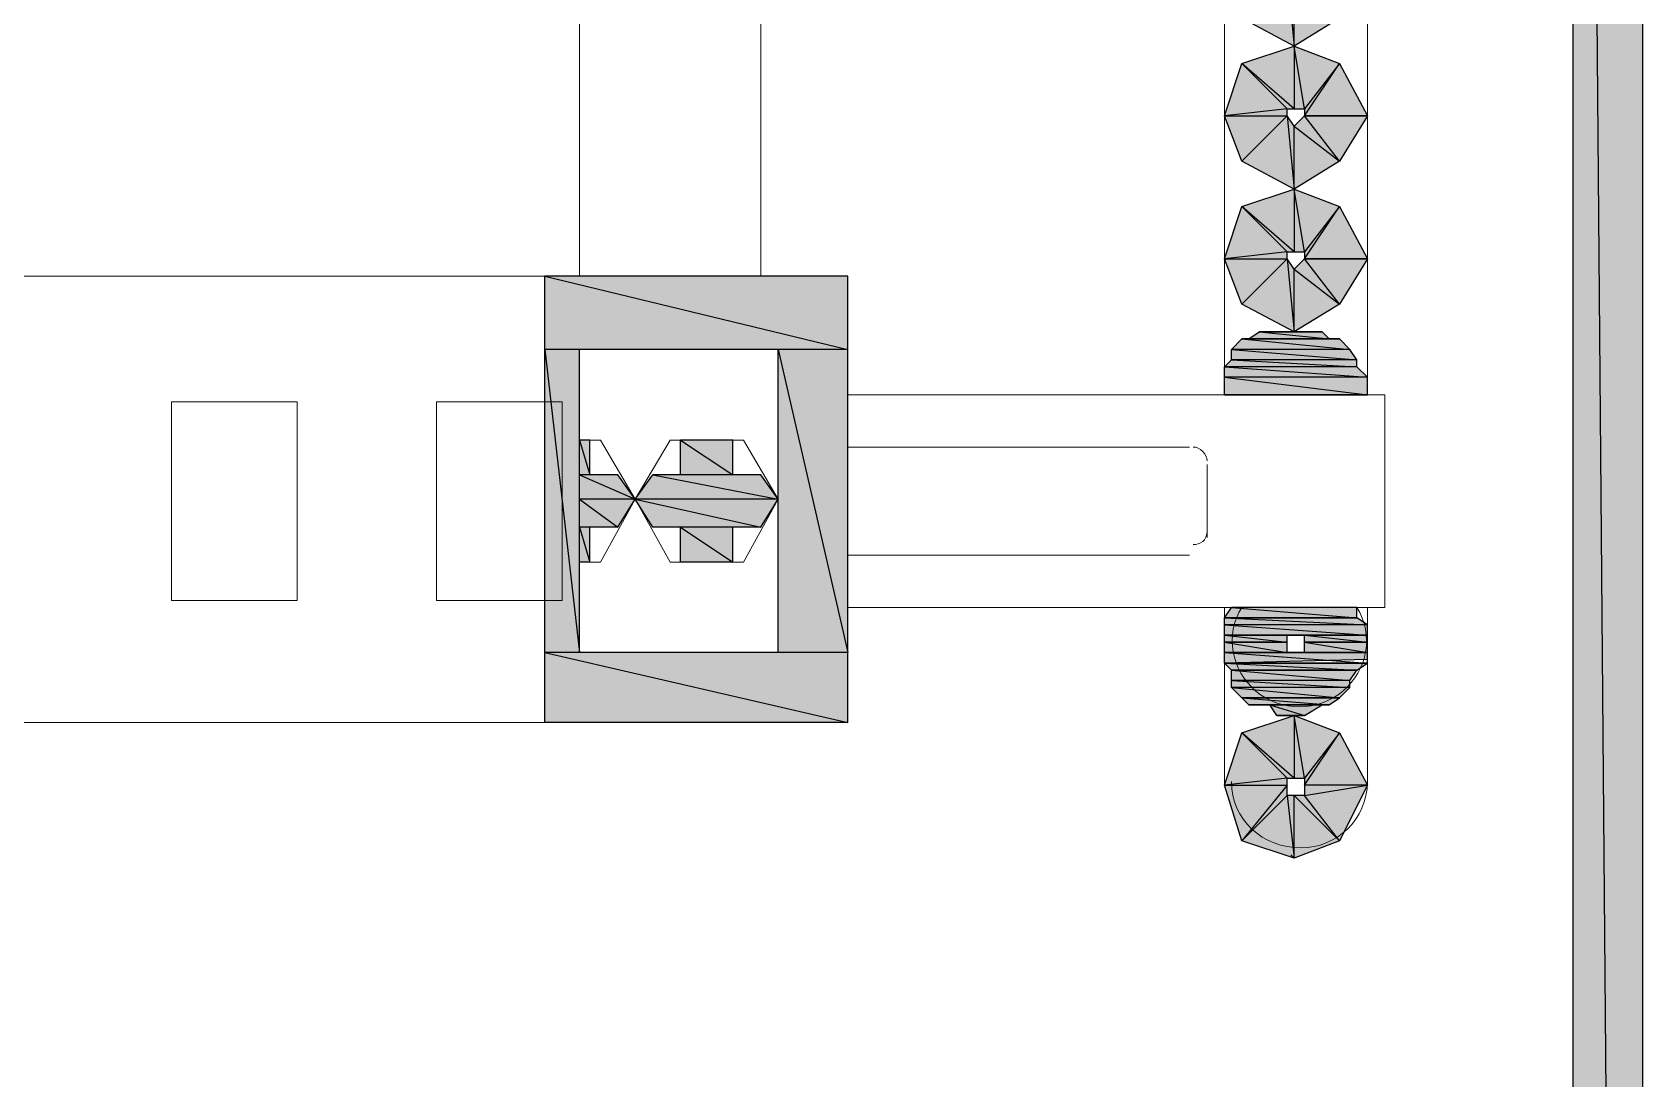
# Model space of a CAD drawing. Header units: millimetres. Extents: x 50 to 186, y -32 to 33.
# Drawn here: x 113.566 to 114.212, y -11.25 to -10.831 of the extents above; entities that cross this region are included whole.
import ezdxf

# ---------------------------------------------------------------- set-up
doc = ezdxf.new("R2010")
doc.units = ezdxf.units.MM
doc.layers.add('Prumada Eletrica', color=40, linetype='Continuous', lineweight=30)

msp = doc.modelspace()

# ---------------------------------------------------------------- hatches: boundary and pattern name
at = {"layer": 'Prumada Eletrica', "true_color": 0x000007}
h = msp.add_hatch(color=7, dxfattribs=at)
h.paths.add_polyline_path([(114.21171, -9.68853), (114.18378, -9.68853), (114.21171, -13.03237)])
h.paths.add_polyline_path([(114.18378, -9.68853), (114.21171, -13.03237), (114.18378, -13.03237)])
h = msp.add_hatch(color=7, dxfattribs=at)
h.paths.add_polyline_path([(114.05109, -10.82549), (114.06925, -10.80734), (114.07204, -10.83667)])
h.paths.add_polyline_path([(114.06925, -10.80734), (114.07204, -10.83667), (114.07204, -10.81153)])
h.paths.add_polyline_path([(114.07204, -10.83667), (114.07204, -10.81153), (114.0902, -10.82549)])
h.paths.add_polyline_path([(114.07204, -10.81153), (114.0902, -10.82549), (114.07623, -10.80734)])
h.paths.add_polyline_path([(114.0902, -10.82549), (114.07623, -10.80734), (114.10137, -10.80734)])
h = msp.add_hatch(color=7, dxfattribs=at)
h.paths.add_polyline_path([(114.10137, -10.8646), (114.07623, -10.8646), (114.0902, -10.84365)])
h.paths.add_polyline_path([(114.07623, -10.8646), (114.0902, -10.84365), (114.07623, -10.86181)])
h.paths.add_polyline_path([(114.0902, -10.84365), (114.07623, -10.86181), (114.07204, -10.83667)])
h.paths.add_polyline_path([(114.07623, -10.86181), (114.07204, -10.83667), (114.07204, -10.86181)])
h.paths.add_polyline_path([(114.07204, -10.83667), (114.07204, -10.86181), (114.05109, -10.84365)])
h.paths.add_polyline_path([(114.07204, -10.86181), (114.05109, -10.84365), (114.06925, -10.86181)])
h.paths.add_polyline_path([(114.05109, -10.84365), (114.06925, -10.86181), (114.0441, -10.8646)])
h.paths.add_polyline_path([(114.06925, -10.86181), (114.0441, -10.8646), (114.06925, -10.8646)])
h.paths.add_polyline_path([(114.0441, -10.8646), (114.06925, -10.8646), (114.05109, -10.88276)])
h = msp.add_hatch(color=7, dxfattribs=at)
h.paths.add_polyline_path([(114.05109, -10.88276), (114.06925, -10.8646), (114.07204, -10.89394)])
h.paths.add_polyline_path([(114.06925, -10.8646), (114.07204, -10.89394), (114.07204, -10.86879)])
h.paths.add_polyline_path([(114.07204, -10.89394), (114.07204, -10.86879), (114.0902, -10.88276)])
h.paths.add_polyline_path([(114.07204, -10.86879), (114.0902, -10.88276), (114.07623, -10.8646)])
h.paths.add_polyline_path([(114.0902, -10.88276), (114.07623, -10.8646), (114.10137, -10.8646)])
h = msp.add_hatch(color=7, dxfattribs=at)
h.paths.add_polyline_path([(114.10137, -10.92187), (114.07623, -10.92187), (114.0902, -10.90092)])
h.paths.add_polyline_path([(114.07623, -10.92187), (114.0902, -10.90092), (114.07623, -10.91908)])
h.paths.add_polyline_path([(114.0902, -10.90092), (114.07623, -10.91908), (114.07204, -10.89394)])
h.paths.add_polyline_path([(114.07623, -10.91908), (114.07204, -10.89394), (114.07204, -10.91908)])
h.paths.add_polyline_path([(114.07204, -10.89394), (114.07204, -10.91908), (114.05109, -10.90092)])
h.paths.add_polyline_path([(114.07204, -10.91908), (114.05109, -10.90092), (114.06925, -10.91908)])
h.paths.add_polyline_path([(114.05109, -10.90092), (114.06925, -10.91908), (114.0441, -10.92187)])
h.paths.add_polyline_path([(114.06925, -10.91908), (114.0441, -10.92187), (114.06925, -10.92187)])
h.paths.add_polyline_path([(114.0441, -10.92187), (114.06925, -10.92187), (114.05109, -10.94003)])
h = msp.add_hatch(color=7, dxfattribs=at)
h.paths.add_polyline_path([(114.05109, -10.94003), (114.06925, -10.92187), (114.07204, -10.9512)])
h.paths.add_polyline_path([(114.06925, -10.92187), (114.07204, -10.9512), (114.07204, -10.92606)])
h.paths.add_polyline_path([(114.07204, -10.9512), (114.07204, -10.92606), (114.0902, -10.94003)])
h.paths.add_polyline_path([(114.07204, -10.92606), (114.0902, -10.94003), (114.07623, -10.92187)])
h.paths.add_polyline_path([(114.0902, -10.94003), (114.07623, -10.92187), (114.10137, -10.92187)])
h = msp.add_hatch(color=7, dxfattribs=at)
h.paths.add_polyline_path([(113.89325, -10.92885), (113.77174, -10.92885), (113.89325, -10.95819)])
h.paths.add_polyline_path([(113.77174, -10.92885), (113.89325, -10.95819), (113.77174, -10.95819)])
h = msp.add_hatch(color=7, dxfattribs=at)
h.paths.add_polyline_path([(114.0902, -10.954), (114.05109, -10.954), (114.09439, -10.95819)])
h.paths.add_polyline_path([(114.05109, -10.954), (114.09439, -10.95819), (114.0469, -10.95819)])
h = msp.add_hatch(color=7, dxfattribs=at)
h.paths.add_polyline_path([(114.08321, -10.9512), (114.05807, -10.9512), (114.08601, -10.954)])
h.paths.add_polyline_path([(114.05807, -10.9512), (114.08601, -10.954), (114.05388, -10.954)])
h = msp.add_hatch(color=7, dxfattribs=at)
h.paths.add_polyline_path([(113.7857, -10.95819), (113.77174, -10.95819), (113.7857, -11.0797)])
h.paths.add_polyline_path([(113.77174, -10.95819), (113.7857, -11.0797), (113.77174, -11.0797)])
h = msp.add_hatch(color=7, dxfattribs=at)
h.paths.add_polyline_path([(113.89325, -10.95819), (113.86532, -10.95819), (113.89325, -11.0797)])
h.paths.add_polyline_path([(113.86532, -10.95819), (113.89325, -11.0797), (113.86532, -11.0797)])
h = msp.add_hatch(color=7, dxfattribs=at)
h.paths.add_polyline_path([(114.09718, -10.96238), (114.0469, -10.96238), (114.09718, -10.96517)])
h.paths.add_polyline_path([(114.0469, -10.96238), (114.09718, -10.96517), (114.0441, -10.96517)])
h = msp.add_hatch(color=7, dxfattribs=at)
h.paths.add_polyline_path([(114.09439, -10.95819), (114.0469, -10.95819), (114.09718, -10.96238)])
h.paths.add_polyline_path([(114.0469, -10.95819), (114.09718, -10.96238), (114.0469, -10.96238)])
h = msp.add_hatch(color=7, dxfattribs=at)
h.paths.add_polyline_path([(114.09718, -10.96517), (114.0441, -10.96517), (114.10137, -10.96936)])
h.paths.add_polyline_path([(114.0441, -10.96517), (114.10137, -10.96936), (114.0441, -10.96936)])
h = msp.add_hatch(color=7, dxfattribs=at)
h.paths.add_polyline_path([(114.10137, -10.96936), (114.0441, -10.96936), (114.10137, -10.97634)])
h.paths.add_polyline_path([(114.0441, -10.96936), (114.10137, -10.97634), (114.0441, -10.97634)])
h.paths.add_polyline_path([(114.10137, -10.97634), (114.0441, -10.97634)])
h.paths.add_polyline_path([(114.0441, -10.97634), (114.10137, -10.97634)])
h = msp.add_hatch(color=7, dxfattribs=at)
h.paths.add_polyline_path([(113.78989, -10.9945), (113.7857, -10.9945), (113.78989, -11.00847)])
h.paths.add_polyline_path([(113.7857, -10.9945), (113.78989, -11.00847), (113.7857, -11.00847)])
h = msp.add_hatch(color=7, dxfattribs=at)
h.paths.add_polyline_path([(113.84716, -10.9945), (113.82621, -10.9945), (113.84716, -11.00847)])
h.paths.add_polyline_path([(113.82621, -10.9945), (113.84716, -11.00847), (113.82621, -11.00847)])
h = msp.add_hatch(color=7, dxfattribs=at)
h.paths.add_polyline_path([(113.80107, -11.00847), (113.7857, -11.00847), (113.80805, -11.01825)])
h.paths.add_polyline_path([(113.7857, -11.00847), (113.80805, -11.01825), (113.7857, -11.01825)])
h = msp.add_hatch(color=7, dxfattribs=at)
h.paths.add_polyline_path([(113.85833, -11.00847), (113.81504, -11.00847), (113.86532, -11.01825)])
h.paths.add_polyline_path([(113.81504, -11.00847), (113.86532, -11.01825), (113.80805, -11.01825)])
h = msp.add_hatch(color=7, dxfattribs=at)
h.paths.add_polyline_path([(113.80805, -11.01825), (113.7857, -11.01825), (113.80107, -11.02942)])
h.paths.add_polyline_path([(113.7857, -11.01825), (113.80107, -11.02942), (113.7857, -11.02942)])
h = msp.add_hatch(color=7, dxfattribs=at)
h.paths.add_polyline_path([(113.86532, -11.01825), (113.80805, -11.01825), (113.85833, -11.02942)])
h.paths.add_polyline_path([(113.80805, -11.01825), (113.85833, -11.02942), (113.81504, -11.02942)])
h = msp.add_hatch(color=7, dxfattribs=at)
h.paths.add_polyline_path([(113.78989, -11.02942), (113.7857, -11.02942), (113.78989, -11.04339)])
h.paths.add_polyline_path([(113.7857, -11.02942), (113.78989, -11.04339), (113.7857, -11.04339)])
h = msp.add_hatch(color=7, dxfattribs=at)
h.paths.add_polyline_path([(113.84716, -11.02942), (113.82621, -11.02942), (113.84716, -11.04339)])
h.paths.add_polyline_path([(113.82621, -11.02942), (113.84716, -11.04339), (113.82621, -11.04339)])
h = msp.add_hatch(color=7, dxfattribs=at)
h.paths.add_polyline_path([(114.09718, -11.06155), (114.0469, -11.06155), (114.09718, -11.06574)])
h.paths.add_polyline_path([(114.0469, -11.06155), (114.09718, -11.06574), (114.0441, -11.06574)])
h.paths.add_polyline_path([(114.09718, -11.06574), (114.0441, -11.06574)])
h.paths.add_polyline_path([(114.0441, -11.06574), (114.09718, -11.06574)])
h = msp.add_hatch(color=7, dxfattribs=at)
h.paths.add_polyline_path([(114.09718, -11.06574), (114.0441, -11.06574), (114.10137, -11.06853)])
h.paths.add_polyline_path([(114.0441, -11.06574), (114.10137, -11.06853), (114.0441, -11.06853)])
h = msp.add_hatch(color=7, dxfattribs=at)
h.paths.add_polyline_path([(114.10137, -11.06853), (114.0441, -11.06853), (114.10137, -11.07272)])
h.paths.add_polyline_path([(114.0441, -11.06853), (114.10137, -11.07272), (114.0441, -11.07272)])
h.paths.add_polyline_path([(114.10137, -11.07272), (114.0441, -11.07272)])
h.paths.add_polyline_path([(114.0441, -11.07272), (114.10137, -11.07272)])
h.paths.add_polyline_path([(114.10137, -11.07272), (114.07204, -11.07272)])
h.paths.add_polyline_path([(114.10137, -11.07272), (114.07204, -11.07272)])
h = msp.add_hatch(color=7, dxfattribs=at)
h.paths.add_polyline_path([(114.06925, -11.07272), (114.0441, -11.07272)])
h.paths.add_polyline_path([(114.06925, -11.07272), (114.0441, -11.07272), (114.07204, -11.07272)])
h = msp.add_hatch(color=7, dxfattribs=at)
h.paths.add_polyline_path([(114.06925, -11.07272), (114.0441, -11.07272), (114.06925, -11.07551)])
h.paths.add_polyline_path([(114.0441, -11.07272), (114.06925, -11.07551), (114.0441, -11.07551)])
h = msp.add_hatch(color=7, dxfattribs=at)
h.paths.add_polyline_path([(114.10137, -11.07272), (114.07623, -11.07272), (114.10137, -11.07551)])
h.paths.add_polyline_path([(114.07623, -11.07272), (114.10137, -11.07551), (114.07623, -11.07551)])
h = msp.add_hatch(color=7, dxfattribs=at)
h.paths.add_polyline_path([(113.89325, -11.0797), (113.77174, -11.0797), (113.89325, -11.10764)])
h.paths.add_polyline_path([(113.77174, -11.0797), (113.89325, -11.10764), (113.77174, -11.10764)])
h = msp.add_hatch(color=7, dxfattribs=at)
h.paths.add_polyline_path([(114.06925, -11.07551), (114.0441, -11.07551), (114.06925, -11.0797)])
h.paths.add_polyline_path([(114.0441, -11.07551), (114.06925, -11.0797), (114.0441, -11.0797)])
h = msp.add_hatch(color=7, dxfattribs=at)
h.paths.add_polyline_path([(114.07204, -11.0797), (114.0441, -11.0797)])
h.paths.add_polyline_path([(114.07204, -11.0797), (114.0441, -11.0797), (114.06925, -11.0797)])
h = msp.add_hatch(color=7, dxfattribs=at)
h.paths.add_polyline_path([(114.10137, -11.0797), (114.0441, -11.0797), (114.10137, -11.08389)])
h.paths.add_polyline_path([(114.0441, -11.0797), (114.10137, -11.08389), (114.0441, -11.08389)])
h.paths.add_polyline_path([(114.10137, -11.08389), (114.0441, -11.08389)])
h.paths.add_polyline_path([(114.0441, -11.08389), (114.10137, -11.08389), (114.10137, -11.0825)])
h = msp.add_hatch(color=7, dxfattribs=at)
h.paths.add_polyline_path([(114.10137, -11.07551), (114.07623, -11.07551), (114.10137, -11.0797)])
h.paths.add_polyline_path([(114.07623, -11.07551), (114.10137, -11.0797), (114.07623, -11.0797)])
h = msp.add_hatch(color=7, dxfattribs=at)
h.paths.add_polyline_path([(114.10137, -11.08389), (114.0441, -11.08389), (114.09718, -11.08669)])
h.paths.add_polyline_path([(114.0441, -11.08389), (114.09718, -11.08669), (114.0469, -11.08669)])
h.paths.add_polyline_path([(114.09718, -11.08669), (114.0469, -11.08669)])
h.paths.add_polyline_path([(114.0469, -11.08669), (114.09718, -11.08669)])
h = msp.add_hatch(color=7, dxfattribs=at)
h.paths.add_polyline_path([(114.09718, -11.08669), (114.0469, -11.08669), (114.09439, -11.09088)])
h.paths.add_polyline_path([(114.0469, -11.08669), (114.09439, -11.09088), (114.0469, -11.09088)])
h = msp.add_hatch(color=7, dxfattribs=at)
h.paths.add_polyline_path([(114.09439, -11.09088), (114.0469, -11.09088), (114.09439, -11.09367)])
h.paths.add_polyline_path([(114.0469, -11.09088), (114.09439, -11.09367), (114.0469, -11.09367)])
h = msp.add_hatch(color=7, dxfattribs=at)
h.paths.add_polyline_path([(114.09439, -11.09367), (114.0469, -11.09367), (114.0902, -11.09786)])
h.paths.add_polyline_path([(114.0469, -11.09367), (114.0902, -11.09786), (114.05109, -11.09786)])
h.paths.add_polyline_path([(114.0902, -11.09786), (114.05109, -11.09786)])
h.paths.add_polyline_path([(114.05109, -11.09786), (114.0902, -11.09786)])
h = msp.add_hatch(color=7, dxfattribs=at)
h.paths.add_polyline_path([(114.0902, -11.09786), (114.05109, -11.09786), (114.08601, -11.10066)])
h.paths.add_polyline_path([(114.05109, -11.09786), (114.08601, -11.10066), (114.05388, -11.10066)])
h.paths.add_polyline_path([(114.08601, -11.10066), (114.05388, -11.10066), (114.05807, -11.10066)])
h = msp.add_hatch(color=7, dxfattribs=at)
h.paths.add_polyline_path([(114.0902, -11.15513), (114.07623, -11.13697), (114.10137, -11.13278)])
h.paths.add_polyline_path([(114.07623, -11.13697), (114.10137, -11.13278), (114.07623, -11.13278)])
h.paths.add_polyline_path([(114.10137, -11.13278), (114.07623, -11.13278), (114.0902, -11.11183)])
h.paths.add_polyline_path([(114.07623, -11.13278), (114.0902, -11.11183), (114.07623, -11.12999)])
h.paths.add_polyline_path([(114.0902, -11.11183), (114.07623, -11.12999), (114.07204, -11.10485)])
h.paths.add_polyline_path([(114.07623, -11.12999), (114.07204, -11.10485), (114.07204, -11.12999)])
h.paths.add_polyline_path([(114.07204, -11.10485), (114.07204, -11.12999), (114.05109, -11.11183)])
h.paths.add_polyline_path([(114.07204, -11.12999), (114.05109, -11.11183), (114.06925, -11.12999)])
h.paths.add_polyline_path([(114.05109, -11.11183), (114.06925, -11.12999), (114.0441, -11.13278)])
h.paths.add_polyline_path([(114.06925, -11.12999), (114.0441, -11.13278), (114.06925, -11.13278)])
h.paths.add_polyline_path([(114.0441, -11.13278), (114.06925, -11.13278), (114.05109, -11.15513)])
h.paths.add_polyline_path([(114.06925, -11.13278), (114.05109, -11.15513), (114.06925, -11.13697)])
h.paths.add_polyline_path([(114.05109, -11.15513), (114.06925, -11.13697), (114.07204, -11.16211)])
h.paths.add_polyline_path([(114.06925, -11.13697), (114.07204, -11.16211), (114.07204, -11.13697)])
h.paths.add_polyline_path([(114.07204, -11.16211), (114.07204, -11.13697), (114.0902, -11.15513)])
h.paths.add_polyline_path([(114.07204, -11.13697), (114.0902, -11.15513), (114.07623, -11.13697)])
h = msp.add_hatch(color=7, dxfattribs=at)
h.paths.add_polyline_path([(114.08601, -11.10066), (114.05807, -11.10066), (114.08321, -11.10066)])
h.paths.add_polyline_path([(114.05807, -11.10066), (114.08321, -11.10066), (114.06226, -11.10066)])
h.paths.add_polyline_path([(114.08321, -11.10066), (114.06226, -11.10066)])
h.paths.add_polyline_path([(114.06226, -11.10066), (114.08321, -11.10066)])
h = msp.add_hatch(color=7, dxfattribs=at)
h.paths.add_polyline_path([(114.08321, -11.10066), (114.06226, -11.10066), (114.07623, -11.10485)])
h.paths.add_polyline_path([(114.06226, -11.10066), (114.07623, -11.10485), (114.06506, -11.10485)])
h.paths.add_polyline_path([(114.07623, -11.10485), (114.06506, -11.10485), (114.07204, -11.10485)])

# ---------------------------------------------------------------- linework, layer by layer
at = {"layer": 'Prumada Eletrica', "color": 7, "linetype": 'Continuous', "lineweight": 20, "true_color": 0x000007}
for points in [[(112.46297, -9.46645), (114.18378, -9.46645), (114.18378, -13.03237), (112.45599, -13.03237), (112.45459, -13.03098), (112.39174, -13.03237)], [(114.18378, -13.03237), (114.21171, -13.03237), (114.21171, -9.68853)], [(114.0441, -10.06845), (114.0441, -10.97634), (114.0441, -10.97634)], [(114.10137, -10.97634), (114.10137, -10.06845), (114.10137, -10.06845)], [(113.7857, -10.92885), (113.7857, -10.58665), (113.7857, -10.58665)], [(113.85833, -10.92885), (113.85833, -10.81572), (113.7857, -10.81572)], [(113.77174, -10.92885), (113.77174, -11.10764), (113.77174, -11.10764)], [(113.7857, -10.95819), (113.86532, -10.95819), (113.86532, -11.0797), (113.7857, -11.0797)], [(113.7857, -10.95819), (113.7857, -11.0797), (113.7857, -11.0797)], [(113.89325, -10.97634), (114.10835, -10.97634), (114.10835, -11.06155), (113.89325, -11.06155)], [(113.7857, -10.9945), (113.79408, -10.9945), (113.80805, -11.01825), (113.79408, -11.04339), (113.7857, -11.04339)], [(113.79408, -10.9945), (113.78989, -10.9945), (113.78989, -11.00847)], [(113.82621, -10.9945), (113.82621, -11.00847), (113.82621, -11.00847)], [(113.84716, -10.9945), (113.84716, -11.00847), (113.84716, -11.00847)], [(114.03014, -10.9973), (113.89325, -10.9973), (113.89325, -10.9973)], [(113.80107, -11.00847), (113.78989, -11.00847), (113.78989, -11.00847)], [(113.82621, -11.00847), (113.81504, -11.00847), (113.81504, -11.00847)], [(113.85833, -11.00847), (113.84716, -11.00847), (113.84716, -11.00847)], [(114.03712, -11.03361), (114.03712, -11.00428), (114.03712, -11.00428)], [(113.80107, -11.02942), (113.78989, -11.02942), (113.78989, -11.02942)], [(113.78989, -11.02942), (113.78989, -11.04339), (113.78989, -11.04339)], [(113.82621, -11.02942), (113.81504, -11.02942), (113.81504, -11.02942)], [(113.82621, -11.02942), (113.82621, -11.04339), (113.82621, -11.04339)], [(113.84716, -11.02942), (113.84716, -11.04339), (113.84716, -11.04339)], [(113.85833, -11.02942), (113.84716, -11.02942), (113.84716, -11.02942)], [(113.89325, -11.0406), (114.03014, -11.0406), (114.03014, -11.0406)], [(114.0441, -11.06155), (114.0441, -11.13278), (114.0441, -11.13278)], [(114.10137, -11.13278), (114.10137, -11.06155), (114.10137, -11.06155)], [(114.07204, -11.16211), (114.07064, -11.16072), (114.07064, -11.16072)]]:
    msp.add_lwpolyline(points, dxfattribs=at)
at = {"layer": 'Prumada Eletrica', "color": 7, "linetype": 'Continuous', "lineweight": -2, "true_color": 0x000007}
for points in [[(114.21171, -9.68853), (114.18378, -9.68853), (114.21171, -13.03237)], [(114.18378, -9.68853), (114.21171, -13.03237), (114.18378, -13.03237)], [(114.05109, -10.82549), (114.06925, -10.80734), (114.07204, -10.83667)], [(114.06925, -10.80734), (114.07204, -10.83667), (114.07204, -10.81153)], [(114.07204, -10.83667), (114.07204, -10.81153), (114.0902, -10.82549)], [(114.07204, -10.83667), (114.07204, -10.86181), (114.05109, -10.84365)], [(114.0902, -10.84365), (114.07623, -10.86181), (114.07204, -10.83667)], [(114.07623, -10.86181), (114.07204, -10.83667), (114.07204, -10.86181)], [(114.05109, -10.84365), (114.06925, -10.86181), (114.0441, -10.8646)], [(114.07204, -10.86181), (114.05109, -10.84365), (114.06925, -10.86181)], [(114.10137, -10.8646), (114.07623, -10.8646), (114.0902, -10.84365)], [(114.07623, -10.8646), (114.0902, -10.84365), (114.07623, -10.86181)], [(114.06925, -10.86181), (114.0441, -10.8646), (114.06925, -10.8646)], [(114.0441, -10.8646), (114.06925, -10.8646), (114.05109, -10.88276)], [(114.05109, -10.88276), (114.06925, -10.8646), (114.07204, -10.89394)], [(114.06925, -10.8646), (114.07204, -10.89394), (114.07204, -10.86879)], [(114.07204, -10.86879), (114.0902, -10.88276), (114.07623, -10.8646)], [(114.0902, -10.88276), (114.07623, -10.8646), (114.10137, -10.8646)], [(114.07204, -10.89394), (114.07204, -10.86879), (114.0902, -10.88276)], [(114.07204, -10.89394), (114.07204, -10.91908), (114.05109, -10.90092)], [(114.0902, -10.90092), (114.07623, -10.91908), (114.07204, -10.89394)], [(114.07623, -10.91908), (114.07204, -10.89394), (114.07204, -10.91908)], [(114.05109, -10.90092), (114.06925, -10.91908), (114.0441, -10.92187)], [(114.07204, -10.91908), (114.05109, -10.90092), (114.06925, -10.91908)], [(114.10137, -10.92187), (114.07623, -10.92187), (114.0902, -10.90092)], [(114.07623, -10.92187), (114.0902, -10.90092), (114.07623, -10.91908)], [(114.06925, -10.91908), (114.0441, -10.92187), (114.06925, -10.92187)], [(114.0441, -10.92187), (114.06925, -10.92187), (114.05109, -10.94003)], [(114.05109, -10.94003), (114.06925, -10.92187), (114.07204, -10.9512)], [(114.06925, -10.92187), (114.07204, -10.9512), (114.07204, -10.92606)], [(114.07204, -10.92606), (114.0902, -10.94003), (114.07623, -10.92187)], [(114.0902, -10.94003), (114.07623, -10.92187), (114.10137, -10.92187)], [(113.89325, -10.92885), (113.77174, -10.92885), (113.89325, -10.95819)], [(113.77174, -10.92885), (113.89325, -10.95819), (113.77174, -10.95819)], [(114.07204, -10.9512), (114.07204, -10.92606), (114.0902, -10.94003)], [(114.05109, -10.954), (114.09439, -10.95819), (114.0469, -10.95819)], [(114.05388, -10.954), (114.0902, -10.954), (114.05109, -10.954)], [(114.0902, -10.954), (114.05109, -10.954), (114.09439, -10.95819)], [(114.05807, -10.9512), (114.08601, -10.954), (114.05388, -10.954)], [(114.08601, -10.954), (114.05388, -10.954), (114.0902, -10.954)], [(114.06506, -10.9512), (114.08321, -10.9512), (114.05807, -10.9512)], [(114.08321, -10.9512), (114.05807, -10.9512), (114.08601, -10.954)], [(114.06925, -10.9512), (114.07902, -10.9512), (114.06506, -10.9512)], [(114.07902, -10.9512), (114.06506, -10.9512), (114.08321, -10.9512)], [(114.07623, -10.9512), (114.06925, -10.9512), (114.07902, -10.9512)], [(113.7857, -10.95819), (113.77174, -10.95819), (113.7857, -11.0797)], [(113.77174, -10.95819), (113.7857, -11.0797), (113.77174, -11.0797)], [(113.89325, -10.95819), (113.86532, -10.95819), (113.89325, -11.0797)], [(113.86532, -10.95819), (113.89325, -11.0797), (113.86532, -11.0797)], [(114.0469, -10.96238), (114.09718, -10.96517), (114.0441, -10.96517)], [(114.09439, -10.95819), (114.0469, -10.95819), (114.09718, -10.96238)], [(114.0469, -10.95819), (114.09718, -10.96238), (114.0469, -10.96238)], [(114.09718, -10.96238), (114.0469, -10.96238), (114.09718, -10.96517)], [(114.09718, -10.96517), (114.0441, -10.96517), (114.10137, -10.96936)], [(114.0441, -10.96517), (114.10137, -10.96936), (114.0441, -10.96936)], [(114.10137, -10.96936), (114.0441, -10.96936), (114.10137, -10.97634)], [(114.0441, -10.96936), (114.10137, -10.97634), (114.0441, -10.97634)], [(114.10137, -10.97634), (114.0441, -10.97634)], [(114.0441, -10.97634), (114.10137, -10.97634), (114.10137, -10.97634)], [(113.78989, -10.9945), (113.7857, -10.9945), (113.78989, -11.00847)], [(113.7857, -10.9945), (113.78989, -11.00847), (113.7857, -11.00847)], [(113.84716, -10.9945), (113.82621, -10.9945), (113.84716, -11.00847)], [(113.82621, -10.9945), (113.84716, -11.00847), (113.82621, -11.00847)], [(113.80107, -11.00847), (113.7857, -11.00847), (113.80805, -11.01825)], [(113.7857, -11.00847), (113.80805, -11.01825), (113.7857, -11.01825)], [(113.81504, -11.00847), (113.86532, -11.01825), (113.80805, -11.01825)], [(113.85833, -11.00847), (113.81504, -11.00847), (113.86532, -11.01825)], [(113.80805, -11.01825), (113.7857, -11.01825), (113.80107, -11.02942)], [(113.7857, -11.01825), (113.80107, -11.02942), (113.7857, -11.02942)], [(113.86532, -11.01825), (113.80805, -11.01825), (113.85833, -11.02942)], [(113.80805, -11.01825), (113.85833, -11.02942), (113.81504, -11.02942)], [(113.78989, -11.02942), (113.7857, -11.02942), (113.78989, -11.04339)], [(113.7857, -11.02942), (113.78989, -11.04339), (113.7857, -11.04339)], [(113.84716, -11.02942), (113.82621, -11.02942), (113.84716, -11.04339)], [(113.82621, -11.02942), (113.84716, -11.04339), (113.82621, -11.04339)], [(114.0469, -11.06155), (114.09718, -11.06574), (114.0441, -11.06574)], [(114.09718, -11.06574), (114.0441, -11.06574)], [(114.0441, -11.06574), (114.09718, -11.06574), (114.09718, -11.06574)], [(114.09718, -11.06574), (114.0441, -11.06574), (114.10137, -11.06853)], [(114.0441, -11.06574), (114.10137, -11.06853), (114.0441, -11.06853)], [(114.09718, -11.06155), (114.0469, -11.06155), (114.09718, -11.06574)], [(114.10137, -11.06853), (114.0441, -11.06853), (114.10137, -11.07272)], [(114.0441, -11.06853), (114.10137, -11.07272), (114.0441, -11.07272)], [(114.10137, -11.07272), (114.0441, -11.07272)], [(114.0441, -11.07272), (114.10137, -11.07272), (114.10137, -11.07272)], [(114.0441, -11.07272), (114.07204, -11.07272), (114.07204, -11.07272)], [(114.07204, -11.07272), (114.07204, -11.07272), (114.0441, -11.07272)], [(114.06925, -11.07272), (114.06925, -11.07272), (114.0441, -11.07272)], [(114.06925, -11.07272), (114.0441, -11.07272), (114.07204, -11.07272)], [(114.0441, -11.07272), (114.06925, -11.07272), (114.06925, -11.07272)], [(114.06925, -11.07272), (114.06925, -11.07272), (114.0441, -11.07272)], [(114.0441, -11.07272), (114.06925, -11.07272), (114.06925, -11.07272)], [(114.06925, -11.07272), (114.06925, -11.07272), (114.0441, -11.07272)], [(114.0441, -11.07272), (114.06925, -11.07272), (114.06925, -11.07272)], [(114.06925, -11.07272), (114.06925, -11.07272), (114.0441, -11.07272)], [(114.06925, -11.07272), (114.0441, -11.07272), (114.06925, -11.07551)], [(114.0441, -11.07272), (114.06925, -11.07551), (114.0441, -11.07551)], [(114.10137, -11.07272), (114.10137, -11.07272), (114.07204, -11.07272)], [(114.10137, -11.07272), (114.07204, -11.07272)], [(114.07204, -11.07272), (114.10137, -11.07272), (114.10137, -11.07272)], [(114.10137, -11.07272), (114.10137, -11.07272), (114.07204, -11.07272)], [(114.07204, -11.07272), (114.10137, -11.07272), (114.10137, -11.07272)], [(114.10137, -11.07272), (114.10137, -11.07272), (114.07204, -11.07272)], [(114.10137, -11.07272), (114.07204, -11.07272)], [(114.07204, -11.07272), (114.10137, -11.07272), (114.07623, -11.07272)], [(114.07623, -11.07272), (114.10137, -11.07272), (114.10137, -11.07272)], [(114.10137, -11.07272), (114.10137, -11.07272), (114.07623, -11.07272)], [(114.10137, -11.07272), (114.07623, -11.07272), (114.10137, -11.07551)], [(114.07623, -11.07272), (114.10137, -11.07551), (114.07623, -11.07551)], [(113.89325, -11.0797), (113.77174, -11.0797), (113.89325, -11.10764)], [(113.77174, -11.0797), (113.89325, -11.10764), (113.77174, -11.10764)], [(114.0441, -11.07551), (114.06925, -11.07551), (114.06925, -11.07551)], [(114.06925, -11.07551), (114.06925, -11.07551), (114.0441, -11.07551)], [(114.0441, -11.07551), (114.06925, -11.07551), (114.06925, -11.07551)], [(114.06925, -11.07551), (114.06925, -11.07551), (114.0441, -11.07551)], [(114.0441, -11.07551), (114.06925, -11.07551), (114.06925, -11.07551)], [(114.06925, -11.07551), (114.06925, -11.07551), (114.0441, -11.07551)], [(114.0441, -11.07551), (114.06925, -11.07551), (114.06925, -11.07551)], [(114.06925, -11.07551), (114.06925, -11.07551), (114.0441, -11.07551)], [(114.06925, -11.07551), (114.0441, -11.07551)], [(114.0441, -11.07551), (114.06925, -11.07551), (114.06925, -11.07551)], [(114.0441, -11.07551), (114.06925, -11.07551), (114.06925, -11.07551)], [(114.06925, -11.07551), (114.06925, -11.07551), (114.0441, -11.07551)], [(114.06925, -11.07551), (114.0441, -11.07551), (114.06925, -11.0797)], [(114.0441, -11.07551), (114.06925, -11.0797), (114.0441, -11.0797)], [(114.0441, -11.0797), (114.06925, -11.0797), (114.06925, -11.0797)], [(114.06925, -11.0797), (114.06925, -11.0797), (114.0441, -11.0797)], [(114.0441, -11.0797), (114.06925, -11.0797), (114.06925, -11.0797)], [(114.06925, -11.0797), (114.06925, -11.0797), (114.0441, -11.0797)], [(114.07204, -11.0797), (114.07204, -11.0797), (114.0441, -11.0797)], [(114.07204, -11.0797), (114.0441, -11.0797), (114.06925, -11.0797)], [(114.0441, -11.0797), (114.07204, -11.0797), (114.07204, -11.0797)], [(114.07204, -11.0797), (114.07204, -11.0797), (114.0441, -11.0797)], [(114.10137, -11.0797), (114.0441, -11.0797), (114.10137, -11.08389)], [(114.0441, -11.0797), (114.10137, -11.08389), (114.0441, -11.08389)], [(114.07623, -11.0797), (114.10137, -11.0797), (114.07204, -11.0797)], [(114.07204, -11.0797), (114.10137, -11.0797), (114.10137, -11.0797)], [(114.10137, -11.0797), (114.10137, -11.0797), (114.07204, -11.0797)], [(114.07204, -11.0797), (114.10137, -11.0797), (114.10137, -11.0797)], [(114.10137, -11.0797), (114.10137, -11.0797), (114.07204, -11.0797)], [(114.07204, -11.0797), (114.10137, -11.0797), (114.10137, -11.0797)], [(114.10137, -11.0797), (114.10137, -11.0797), (114.07204, -11.0797)], [(114.07623, -11.07551), (114.10137, -11.07551), (114.10137, -11.07551)], [(114.10137, -11.07551), (114.10137, -11.07551), (114.07623, -11.07551)], [(114.10137, -11.07551), (114.07623, -11.07551)], [(114.07623, -11.07551), (114.10137, -11.07551), (114.10137, -11.07551)], [(114.07623, -11.07551), (114.10137, -11.07551), (114.10137, -11.07551)], [(114.10137, -11.07551), (114.10137, -11.07551), (114.07623, -11.07551)], [(114.07623, -11.07551), (114.10137, -11.07551), (114.10137, -11.07551)], [(114.10137, -11.07551), (114.10137, -11.07551), (114.07623, -11.07551)], [(114.07623, -11.07551), (114.10137, -11.07551), (114.10137, -11.07551)], [(114.10137, -11.07551), (114.10137, -11.07551), (114.07623, -11.07551)], [(114.10137, -11.07551), (114.07623, -11.07551)], [(114.07623, -11.07551), (114.10137, -11.07551), (114.10137, -11.07551)], [(114.07623, -11.07551), (114.10137, -11.07551), (114.10137, -11.07551)], [(114.10137, -11.07551), (114.10137, -11.07551), (114.07623, -11.07551)], [(114.10137, -11.07551), (114.07623, -11.07551), (114.10137, -11.0797)], [(114.07623, -11.07551), (114.10137, -11.0797), (114.07623, -11.0797)], [(114.10137, -11.0797), (114.07623, -11.0797)], [(114.0441, -11.08389), (114.10137, -11.08389), (114.10137, -11.0825)], [(114.10137, -11.08389), (114.0441, -11.08389)], [(114.10137, -11.08389), (114.0441, -11.08389), (114.09718, -11.08669)], [(114.0441, -11.08389), (114.09718, -11.08669), (114.0469, -11.08669)], [(114.09718, -11.08669), (114.0469, -11.08669)], [(114.0469, -11.08669), (114.09718, -11.08669), (114.09718, -11.08669)], [(114.09718, -11.08669), (114.0469, -11.08669), (114.09439, -11.09088)], [(114.0469, -11.08669), (114.09439, -11.09088), (114.0469, -11.09088)], [(114.09439, -11.09088), (114.0469, -11.09088), (114.09439, -11.09367)], [(114.0469, -11.09088), (114.09439, -11.09367), (114.0469, -11.09367)], [(114.09439, -11.09367), (114.0469, -11.09367), (114.0902, -11.09786)], [(114.0469, -11.09367), (114.0902, -11.09786), (114.05109, -11.09786)], [(114.0902, -11.09786), (114.05109, -11.09786)], [(114.05109, -11.09786), (114.0902, -11.09786), (114.0902, -11.09786)], [(114.0902, -11.09786), (114.05109, -11.09786), (114.08601, -11.10066)], [(114.05109, -11.09786), (114.08601, -11.10066), (114.05388, -11.10066)], [(114.07204, -11.10485), (114.07204, -11.12999), (114.05109, -11.11183)], [(114.08601, -11.10066), (114.05388, -11.10066), (114.05807, -11.10066)], [(114.05388, -11.10066), (114.08601, -11.10066), (114.08601, -11.10066)], [(114.08601, -11.10066), (114.05807, -11.10066), (114.08321, -11.10066)], [(114.05807, -11.10066), (114.08321, -11.10066), (114.06226, -11.10066)], [(114.08321, -11.10066), (114.06226, -11.10066)], [(114.06226, -11.10066), (114.08321, -11.10066), (114.08321, -11.10066)], [(114.08321, -11.10066), (114.06226, -11.10066), (114.07623, -11.10485)], [(114.06226, -11.10066), (114.07623, -11.10485), (114.06506, -11.10485)], [(114.07623, -11.10485), (114.06506, -11.10485), (114.07204, -11.10485)], [(114.06506, -11.10485), (114.07623, -11.10485), (114.07623, -11.10485)], [(114.07623, -11.10485), (114.07623, -11.10485), (114.06506, -11.10485)], [(114.0902, -11.11183), (114.07623, -11.12999), (114.07204, -11.10485)], [(114.07623, -11.12999), (114.07204, -11.10485), (114.07204, -11.12999)], [(114.05109, -11.11183), (114.06925, -11.12999), (114.0441, -11.13278)], [(114.07204, -11.12999), (114.05109, -11.11183), (114.06925, -11.12999)], [(114.10137, -11.13278), (114.07623, -11.13278), (114.0902, -11.11183)], [(114.07623, -11.13278), (114.0902, -11.11183), (114.07623, -11.12999)], [(114.06925, -11.12999), (114.0441, -11.13278), (114.06925, -11.13278)], [(114.0441, -11.13278), (114.06925, -11.13278), (114.05109, -11.15513)], [(114.06925, -11.13278), (114.05109, -11.15513), (114.06925, -11.13697)], [(114.05109, -11.15513), (114.06925, -11.13697), (114.07204, -11.16211)], [(114.06925, -11.13697), (114.07204, -11.16211), (114.07204, -11.13697)], [(114.07204, -11.16211), (114.07204, -11.13697), (114.0902, -11.15513)], [(114.07204, -11.13697), (114.0902, -11.15513), (114.07623, -11.13697)], [(114.0902, -11.15513), (114.07623, -11.13697), (114.10137, -11.13278)], [(114.07623, -11.13697), (114.10137, -11.13278), (114.07623, -11.13278)]]:
    msp.add_lwpolyline(points, close=True, dxfattribs=at)
at = {"layer": 'Prumada Eletrica', "color": 7, "linetype": 'Continuous', "lineweight": 20, "true_color": 0x000007}
for points in [[(113.32198, -10.92885), (113.89325, -10.92885), (113.89325, -11.10764), (112.7535, -11.10764), (112.7535, -10.92885)], [(113.62228, -11.05875), (113.67257, -11.05875), (113.67257, -10.97914), (113.62228, -10.97914)], [(113.72844, -11.05875), (113.77872, -11.05875), (113.77872, -10.97914), (113.72844, -10.97914)], [(113.85135, -10.9945), (113.86532, -11.01825), (113.85135, -11.04339), (113.82202, -11.04339), (113.80805, -11.01825), (113.82202, -10.9945)]]:
    msp.add_lwpolyline(points, close=True, dxfattribs=at)
for points in [[(114.03712, -11.00288), (114.03712, -11.00009), (114.03433, -10.9973), (114.03153, -10.9973)], [(114.03153, -11.03641), (114.03433, -11.03641), (114.03712, -11.03501), (114.03712, -11.03082)], [(114.0469, -11.13138), (114.0469, -11.14675), (114.05947, -11.15792), (114.07483, -11.15792)], [(114.07483, -11.15792), (114.0888, -11.15792), (114.10137, -11.14675), (114.10137, -11.13138)]]:
    msp.add_open_spline(points, degree=3, dxfattribs=at)
msp.add_open_spline([(114.05109, -11.06155), (114.0441, -11.07272), (114.0469, -11.08669), (114.05667, -11.09507), (114.05667, -11.09507), (114.06645, -11.10345), (114.08182, -11.10345), (114.09159, -11.09507), (114.09159, -11.09507), (114.10137, -11.08669), (114.10416, -11.07272), (114.09718, -11.06155)], degree=3, knots=[0, 0, 0, 0, 0.083333, 0.083333, 0.083333, 0.083334, 0.166667, 0.166667, 0.166667, 0.166668, 1, 1, 1, 1], dxfattribs=at)

doc.saveas('drawing.dxf')
